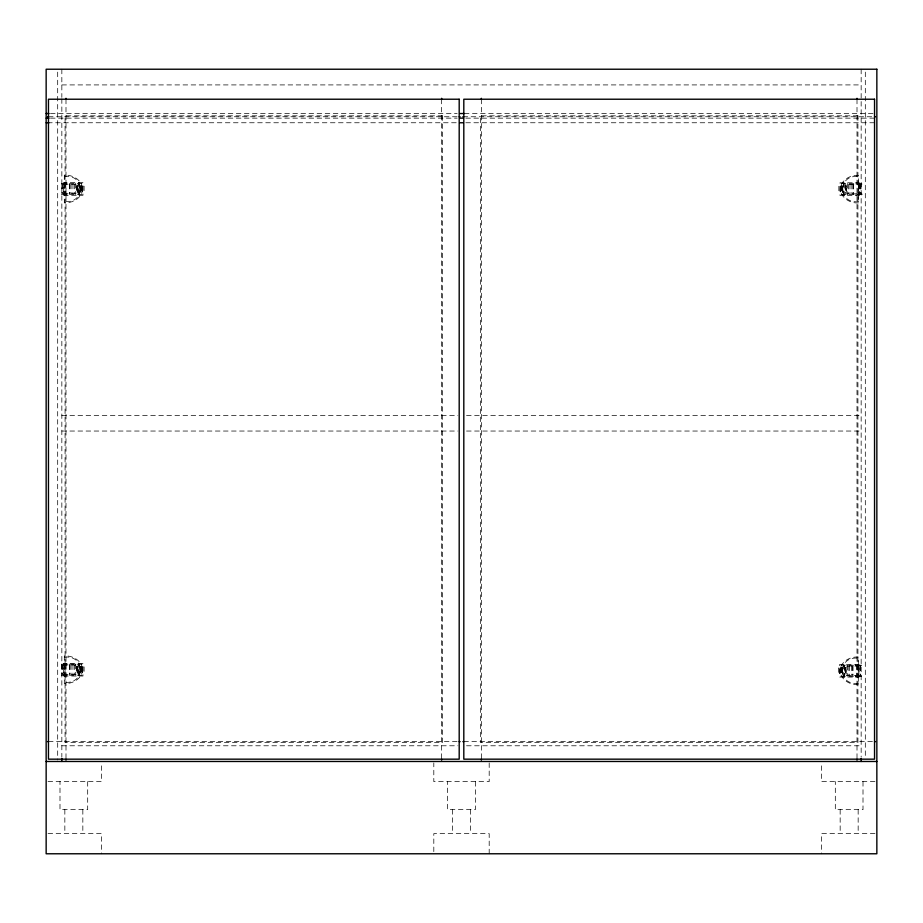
<?xml version="1.0" encoding="UTF-8"?>
<svg xmlns="http://www.w3.org/2000/svg" width="923" height="923" viewBox="0 0 923 923"><rect width="100%" height="100%" fill="white"/><g stroke="black" fill="none" stroke-linecap="round" stroke-linejoin="round"><path stroke-width="0.69" stroke-dasharray="4.62 3.46" d="M82.678 186.204L82.678 191.742L84.097 191.742L84.097 186.204L82.678 186.204L82.678 191.742M82.678 666.937L82.678 672.475L84.097 672.475L84.097 666.937L82.678 666.937L82.678 672.475M840.276 186.342L840.276 191.88L838.857 191.88L838.857 186.342L840.276 186.342L840.276 191.88M839.953 667.975L839.953 673.513L838.522 673.513L838.522 667.975L839.953 667.975L839.953 673.513M79.805 186.734L80.116 185.788L80.116 192.157L80.774 186.215L82.435 185.811L82.435 192.134L80.774 191.73L80.116 185.788M79.805 667.456L80.116 666.51L80.116 672.89L80.774 666.937L82.435 666.533L82.435 672.867L80.774 672.463L80.116 666.51M843.149 191.349L842.837 192.296L842.837 185.915L842.18 191.869L840.518 192.272L840.518 185.938L842.18 186.342L842.837 192.296M842.826 672.994L842.503 673.94L842.503 667.56L841.845 673.513L840.184 673.917L840.184 667.583L841.845 667.987L842.503 673.94M81.005 192.157L81.005 185.788M81.005 672.89L81.005 666.51M841.949 185.915L841.949 192.296M841.614 667.56L841.614 673.94M64.31 176.42C85.712 173.986 85.712 203.96 64.31 201.526M858.644 201.664C837.242 204.087 837.242 174.124 858.644 176.547M64.31 657.153C85.712 654.719 85.712 684.693 64.31 682.259M858.309 683.308C836.919 685.731 836.919 655.768 858.309 658.191M61.841 84.916L861.159 84.916M50.477 113.529L457.173 113.529M464.384 113.529L873.966 113.529M48.458 116.76L459.192 116.76M463.069 116.76L875.281 116.76M50.477 118.144L457.173 118.144M465.827 118.144L873.966 118.144M47.581 122.759L457.173 122.759M465.827 122.759L874 122.759M861.932 184.358L845.814 184.358L845.814 193.853L861.932 193.853L861.92 194.649M861.932 194.649L840.888 194.649L840.888 183.573L861.932 183.573L861.92 184.358M61.841 415.35L457.9 415.35M466.542 415.35L861.159 415.35M61.841 431.041L457.9 431.041M466.542 431.041L861.159 431.041M48.458 741.63L459.192 741.63M463.808 741.63L874.543 741.63M61.841 745.784L457.9 745.784M466.542 745.784L861.159 745.784M48.042 781.608L101.53 781.608L101.53 762.917M874.958 781.608L821.47 781.608L821.47 762.917M48.042 833.642L101.53 833.642L101.53 853.775M874.958 833.642L821.47 833.642L821.47 853.775M842.837 185.915L843.149 186.861M842.503 667.56L842.826 668.506M80.116 192.157L79.805 191.211M80.116 672.89L79.805 671.944M865.312 72.109L865.312 757.148M863.005 781.608L863.005 809.656L835.315 809.656L835.315 781.608M861.274 183.573L861.274 184.358M861.274 193.853L861.274 194.649M861.159 69.225L861.159 757.195M860.986 184.358L860.986 193.853M860.951 665.206L860.94 666.002M860.94 675.498L860.951 676.282M860.697 184.358L860.697 193.853M860.651 666.002L860.697 675.498M860.374 666.002L860.374 675.498M859.521 183.573L859.521 182.777L839.988 182.777L839.988 195.434L859.521 195.434L859.521 194.649M859.498 184.358L859.567 193.853M859.417 183.573L859.417 194.649M859.128 183.573L859.128 194.649M858.978 665.206L858.978 676.282M858.759 183.573L858.759 184.358M858.759 193.853L858.759 194.649M858.794 665.206L858.794 666.002M858.794 675.498L858.794 676.282M858.482 182.777L858.482 183.573M858.378 184.358L858.378 193.853M858.482 194.649L858.482 195.434M858.425 665.206L858.425 666.002M858.425 675.498L858.425 676.282M858.159 809.656L858.159 833.642M858.044 666.002L858.044 675.498M857.652 183.573L857.652 184.358M857.652 193.853L857.652 194.649M857.329 665.206L857.329 666.002M857.329 675.498L857.329 676.282M857.005 99.223L857.005 759.168M856.821 665.206L856.821 676.282M856.025 182.777L856.163 184.358M856.163 193.853L856.025 195.434M855.84 665.206L855.84 666.002M855.84 675.498L855.84 676.282M855.69 664.422L855.69 665.206M855.69 676.282L855.69 677.078M853.371 184.358L853.371 193.853M853.014 184.358L853.014 193.853M853.037 666.002L853.037 675.498M852.679 666.002L852.679 675.498M851.883 184.358L851.883 193.853M851.548 666.002L851.548 675.498M849.991 184.358L849.991 193.853M849.656 666.002L849.656 675.498M848.479 184.358L848.479 193.853M848.145 666.002L848.145 675.498M847.522 183.573L847.522 194.649M847.187 665.206L847.187 676.282M846.241 185.938L846.241 192.272M845.906 667.583L845.906 673.917M845.48 185.938L845.48 192.272M845.156 667.583L845.156 673.917M844.833 183.573L844.73 194.649M844.499 665.206L844.499 676.282M844.441 665.206L844.395 676.282M843.749 182.777L843.749 195.434M843.414 664.422L843.495 677.078M841.822 185.938L841.822 192.272M841.672 185.915L841.672 192.296M841.545 185.938L841.545 192.272M841.488 667.583L841.488 673.917M841.349 667.56L841.349 673.94M840.161 809.656L840.161 833.642M489.19 762.917L489.19 781.608L433.81 781.608L433.81 762.917M489.19 853.775L489.19 833.642L433.81 833.642L433.81 853.775M481.344 99.223L481.344 759.168M475.345 781.608L475.345 809.656L447.655 809.656L447.655 781.608M470.499 809.656L470.499 833.642M452.501 809.656L452.501 833.642M441.656 99.223L441.656 759.168M87.685 781.608L87.685 809.656L59.995 809.656L59.995 781.608M82.839 809.656L82.839 833.642M81.282 185.788L81.282 192.157M81.282 666.51L81.282 672.89M81.132 185.811L81.132 192.134M81.132 666.533L81.132 672.867M77.474 185.811L77.474 192.134M77.474 666.533L77.474 672.867M76.713 185.811L76.713 192.134M76.713 666.533L76.713 672.867M75.432 183.435L75.432 194.511M75.432 664.168L75.432 675.244M74.475 184.231L74.475 193.726M74.475 664.952L74.475 674.448M72.963 184.231L72.963 193.726M72.963 664.952L72.963 674.448M71.071 184.231L71.071 193.726M71.071 664.952L71.071 674.448M69.94 184.231L69.94 193.726M69.94 664.952L69.94 674.448M69.583 184.231L69.583 193.726M69.583 664.952L69.583 674.448M66.929 182.65L66.929 183.435M66.929 194.511L66.929 195.307M66.929 663.372L66.929 664.168M66.929 675.244L66.929 676.028M66.791 183.435L66.791 184.231M66.791 193.726L66.791 194.511M66.791 664.168L66.791 664.952M66.791 674.448L66.791 675.244M65.995 99.223L65.995 759.168M65.798 183.435L65.798 194.511M65.798 664.168L65.798 675.244M65.302 183.435L65.302 184.231M65.302 193.726L65.302 194.511M65.302 664.168L65.302 664.952M65.302 674.448L65.302 675.244M64.841 809.656L64.841 833.642M64.575 184.231L64.575 193.726M64.575 664.952L64.575 674.448M64.472 182.65L64.472 183.435M64.472 194.511L64.472 195.307M64.472 663.372L64.472 664.168M64.472 675.244L64.472 676.028M63.825 183.435L63.825 184.231M63.825 193.726L63.825 194.511M63.825 664.168L63.825 664.952M63.825 674.448L63.825 675.244M63.641 183.435L63.641 194.511M63.641 664.168L63.641 675.244M62.256 184.231L62.256 193.726M62.256 664.952L62.256 674.448M61.968 184.231L61.922 193.726M61.922 664.952L61.968 674.448M61.841 69.225L61.841 97.4M61.841 98.807L61.841 757.195M57.688 72.109L57.688 760.033M82.551 188.973C82.239 197.96 72.536 203.406 64.31 202.714L64.31 175.232C72.536 174.539 82.239 179.985 82.551 188.973M82.551 669.706C82.239 678.682 72.536 684.139 64.31 683.447L64.31 655.965C72.536 655.272 82.239 660.718 82.551 669.706M840.991 185.523C837.83 195.78 849.275 203.948 858.644 202.852L858.644 175.37C851.502 174.885 843.61 178.531 840.991 185.523M840.657 667.167C837.496 677.424 848.941 685.593 858.309 684.485L858.309 657.014C851.179 656.53 843.287 660.176 840.657 667.167M442.579 115.837L65.072 115.837L65.072 742.554L442.579 742.554L442.579 115.837M857.929 115.837L480.421 115.837L480.421 742.554L857.929 742.554L857.929 115.837M82.966 182.65L63.433 182.65L63.433 195.307L82.966 195.307L82.966 182.65M82.066 183.435L61.022 183.435L61.022 184.231L77.14 184.231L77.14 193.726L61.022 193.726L61.033 194.511L82.066 194.511L82.066 183.435M77.694 185.811L76.482 185.811L76.482 192.134L77.694 192.134L77.694 185.811M846.46 185.938L845.26 185.938L845.26 192.272L846.46 192.272L846.46 185.938M82.966 663.372L63.433 663.372L63.433 676.028L82.966 676.028L82.966 663.372M82.066 664.168L61.022 664.168L61.022 664.952L77.14 664.952L77.14 674.448L61.022 674.448L61.022 675.244L82.066 675.244L82.066 664.168M859.186 664.422L839.653 664.422L839.653 677.078L859.186 677.078L859.186 664.422M861.597 665.206L840.553 665.206L840.553 676.282L861.597 676.282L861.586 675.498L845.48 675.498L845.48 666.002L861.597 666.002L861.597 665.206M77.694 666.533L76.482 666.533L76.482 672.867L77.694 672.867L77.694 666.533M846.137 667.583L844.926 667.583L844.926 673.917L846.137 673.917L846.137 667.583M79.205 195.307L79.205 182.65L79.136 195.307M79.205 676.028L79.205 663.372L79.136 676.028M78.224 194.511L78.224 183.435L78.12 194.511M78.224 675.244L78.224 664.168L78.12 675.244"/><path stroke-width="1.38" d="M46.15 113.529L49.034 113.529M460.058 113.529L464.384 113.529M47.535 116.76L48.458 116.76M459.192 116.76L460.116 116.76M462.885 116.76L463.808 116.76M874.543 116.76L875.466 116.76M46.15 118.144L49.034 118.144M460.058 118.144L462.942 118.144M46.15 122.759L49.034 122.759M460.058 122.759L462.942 122.759M47.535 741.63L48.458 741.63M459.192 741.63L460.116 741.63M462.885 741.63L463.808 741.63M874.543 741.63L875.466 741.63M46.15 761.475L876.85 761.475M861.159 758.591L861.159 761.475M857.005 98.3L857.005 99.223M857.005 759.168L857.005 760.091M481.344 98.3L481.344 99.223M481.344 759.168L481.344 760.091M441.656 98.3L441.656 99.223M441.656 759.168L441.656 760.091M65.995 98.3L65.995 99.223M65.995 759.168L65.995 760.091M61.841 758.591L61.841 761.475M876.85 69.225L46.15 69.225L46.15 853.775L876.85 853.775L876.85 69.225M459.192 99.223L48.458 99.223L48.458 759.168L459.192 759.168L459.192 99.223M874.543 99.223L463.808 99.223L463.808 759.168L874.543 759.168L874.543 99.223"/></g></svg>
